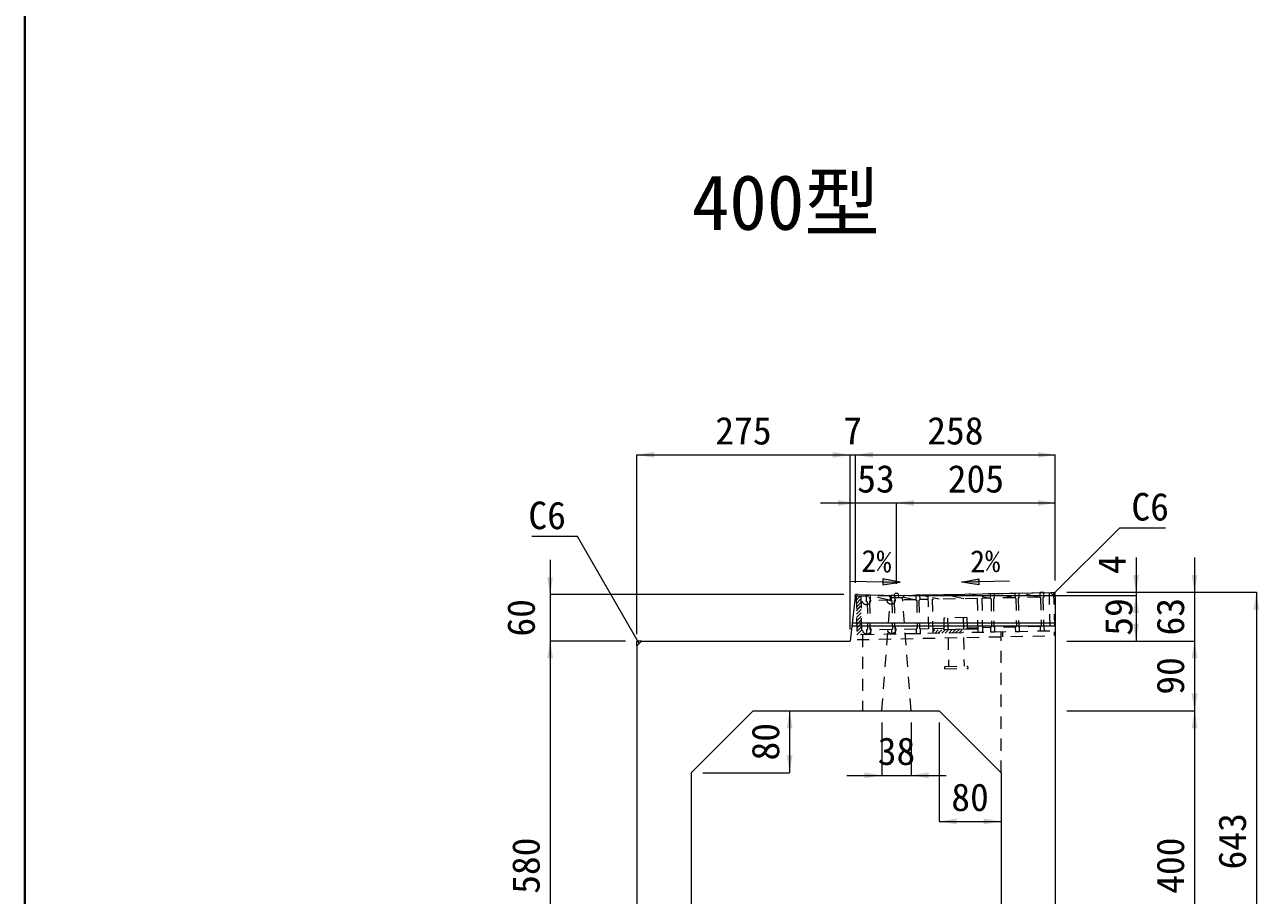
# Model space of a CAD drawing. Units: millimetres at full size; some dimension numbers follow another scale. Extents: x -3301 to 90699, y 107523 to 139162.
# Drawn here: x 12824 to 14418, y 130864 to 131988 of the extents above; entities that cross this region are included whole.
import ezdxf
from ezdxf.enums import TextEntityAlignment as Align

# ---------------------------------------------------------------- set-up
doc = ezdxf.new("R2010")
doc.units = ezdxf.units.MM
doc.header["$LTSCALE"] = 21
doc.header["$PDMODE"] = 32
doc.header["$PDSIZE"] = 10.5
doc.linetypes.add('USER1', pattern=[1.35, 0.75, -0.6])
for name, color, linetype, lineweight in [('0_2', 7, 'USER1', 9), ('図枠', 7, 'Continuous', 5), ('寸法線', 7, 'Continuous', 9), ('引出線', 4, 'Continuous', 9), ('本体', 2, 'Continuous', 9), ('補助線', 8, 'Continuous', 13), ('ｸﾞﾚｰﾁﾝｸﾞ', 7, 'USER1', 9)]:
    doc.layers.add(name, color=color, linetype=linetype, lineweight=lineweight)
doc.styles.add('ＭＳ ゴシック', font='')
doc.styles.get('ＭＳ ゴシック').set_extended_font_data('MS Gothic')

# ---------------------------------------------------------------- blocks, each defined once
blk = doc.blocks.new('filled_arrow')
at = {"color": 0, "linetype": 'Continuous', "lineweight": -2}
blk.add_solid([(7.5, 1.25), (0, 0), (7.5, -1.25)], dxfattribs=at)

msp = doc.modelspace()

# ---------------------------------------------------------------- hatches: boundary and pattern name
at = {"layer": '引出線'}
for points in [[(13931.98, 131272.35), (13931.83, 131264.86), (13954.4, 131268.15)], [(14055.64, 131272.35), (14055.79, 131264.86), (14033.22, 131268.15)]]:
    msp.add_hatch(color=256, dxfattribs=at).paths.add_polyline_path(points)
at = {"layer": 'ｸﾞﾚｰﾁﾝｸﾞ'}
h = msp.add_hatch(dxfattribs=at)
h.set_pattern_fill('USER', color=256, style=0, pattern_type=2)
h.set_pattern_definition([(46.14576, (13417.36, 130873.29), (-2.28951, 2.19972), [75, -60])])
h.paths.add_polyline_path([(13897.44, 131249.95), (13903.44, 131250.07), (13904.44, 131200.08), (13898.44, 131199.96)])
h = msp.add_hatch(dxfattribs=at)
h.set_pattern_fill('USER', color=256, style=0, pattern_type=2)
h.set_pattern_definition([(46.14576, (13490.85, 130874.76), (-2.28951, 2.19972), [75, -60])])
h.paths.add_polyline_path([(13996.92, 131201.93), (13996.83, 131206.43), (14035.32, 131207.2), (14050.32, 131207.5), (14054.82, 131207.59), (14054.91, 131203.09), (14035.41, 131202.7)])

# ---------------------------------------------------------------- linework, layer by layer
at = {"layer": '0_2'}
for p, q in [((13939.01, 131251.2), (13941.82, 131248.15)), ((13960, 131251.2), (13957.19, 131248.15)), ((13930.51, 131102.05), (13941.83, 131248.15)), ((13941.82, 131248.15), (13957.19, 131248.15)), ((13968.51, 131102.05), (13957.19, 131248.15))]:
    msp.add_line(p, q, dxfattribs=at)
at = {"layer": '図枠', "lineweight": 40}
msp.add_line((12824.21, 128499.01), (12824.21, 135424.01), dxfattribs=at)
at = {"layer": '寸法線'}
for p, q in [((13614.51, 131432.46), (13889.51, 131432.46)), ((13614.51, 131201.05), (13614.51, 131432.46)), ((13844.51, 131432.46), (13941.51, 131432.46)), ((13889.51, 131207.05), (13889.51, 131432.46)), ((13889.51, 131207.05), (13889.51, 131432.46)), ((13896.51, 131267.05), (13896.51, 131432.46)), ((13896.51, 131432.46), (14154.51, 131432.46)), ((13896.51, 131267.05), (13896.51, 131432.46)), ((14154.51, 131270.09), (14154.51, 131432.46)), ((13851.51, 131370.36), (13994.51, 131370.36)), ((13896.51, 131267.05), (13896.51, 131370.36)), ((13949.51, 131265.95), (13949.51, 131370.36)), ((13949.51, 131370.36), (14154.51, 131370.36)), ((13949.51, 131265.95), (13949.51, 131370.36)), ((14154.51, 131270.05), (14154.51, 131370.36)), ((14258.75, 131300.05), (14258.75, 131205.95)), ((14334.22, 131300.05), (14334.22, 131147.05)), ((13502.39, 131297.05), (13502.39, 131147.05)), ((13881.51, 131252.05), (13502.39, 131252.05)), ((13964.51, 131250.95), (14258.75, 131250.95)), ((13964.51, 131250.95), (14258.75, 131250.95)), ((14169.51, 131255.05), (14258.75, 131255.05)), ((14169.51, 131255.05), (14334.22, 131255.05)), ((14169.51, 131255.05), (14414.08, 131255.05)), ((14258.75, 131250.95), (14258.75, 131192.05)), ((14414.08, 131255.05), (14414.08, 130612.05)), ((13599.51, 131192.05), (13502.39, 131192.05)), ((13502.39, 131192.05), (13502.39, 130612.05)), ((13599.51, 131192.05), (13502.39, 131192.05)), ((14169.51, 131192.05), (14258.75, 131192.05)), ((14169.51, 131192.05), (14334.22, 131192.05)), ((14169.51, 131192.05), (14334.22, 131192.05)), ((14334.22, 131192.05), (14334.22, 131102.05)), ((13779.51, 131102.05), (13811.59, 131102.05)), ((13811.59, 131102.05), (13811.59, 131022.05)), ((14169.51, 131102.05), (14334.22, 131102.05)), ((14169.51, 131102.05), (14334.22, 131102.05)), ((14334.22, 131102.05), (14334.22, 130702.05)), ((13930.51, 131087.05), (13930.51, 131018.67)), ((13968.51, 131087.05), (13968.51, 131018.67)), ((14004.51, 131087.05), (14004.51, 130959.2)), ((13699.51, 131022.05), (13811.59, 131022.05)), ((13885.51, 131018.67), (14013.51, 131018.67)), ((14084.51, 131007.05), (14084.51, 130959.2)), ((14004.51, 130959.2), (14084.51, 130959.2))]:
    msp.add_line(p, q, dxfattribs=at)
at = {"layer": '引出線'}
for p, q in [((13890.29, 131269.4), (13952.39, 131268.15)), ((14095.33, 131269.4), (14033.22, 131268.15))]:
    msp.add_line(p, q, dxfattribs=at)
for points in [[(14151.51, 131252.03), (14237.76, 131338.28), (14296.92, 131338.28)], [(13617.51, 131189.11), (13537.81, 131327.14), (13478.65, 131327.14)]]:
    msp.add_lwpolyline(points, dxfattribs=at)
at = {"layer": '引出線', "lineweight": 13}
for points in [[(13931.98, 131272.35), (13931.83, 131264.86), (13954.4, 131268.15)], [(14055.64, 131272.35), (14055.79, 131264.86), (14033.22, 131268.15)]]:
    msp.add_lwpolyline(points, close=True, dxfattribs=at)
at = {"layer": '本体', "lineweight": 13}
for p, q in [((13899.23, 131251.99), (13949.51, 131250.95)), ((13949.51, 131250.95), (14148.51, 131254.93)), ((14148.51, 131254.93), (14154.51, 131249.05)), ((13896.19, 131249.34), (13889.51, 131192.05)), ((14154.51, 131249.05), (14154.51, 130632.05)), ((13614.51, 131186.05), (13620.51, 131192.05)), ((13620.51, 131192.05), (13889.51, 131192.05)), ((13614.51, 131186.05), (13614.51, 130632.05)), ((13684.51, 131022.05), (13764.51, 131102.05)), ((13764.51, 131102.05), (14004.51, 131102.05)), ((14004.51, 131102.05), (14084.51, 131022.05)), ((13684.51, 131022.05), (13684.51, 130796.09)), ((14084.51, 131022.05), (14084.51, 130796.09))]:
    msp.add_line(p, q, dxfattribs=at)
at = {"layer": '本体', "color": 4}
for p, q in [((14154.51, 131211.09), (13891.73, 131211.09)), ((14154.51, 131215.09), (13892.2, 131215.09))]:
    msp.add_line(p, q, dxfattribs=at)
at = {"layer": '本体', "linetype": 'USER1'}
for p, q in [((14084.51, 131022.05), (14084.51, 131203.68)), ((13905.44, 131200.1), (13905.44, 131102.05))]:
    msp.add_line(p, q, dxfattribs=at)
at = {"layer": '本体', "lineweight": 13}
msp.add_arc((13899.17, 131248.99), 3, 88.81101, 173.34557, dxfattribs=at)
at = {"layer": '補助線'}
for p, q in [((13896.19, 131249.34), (13896.51, 131252.05)), ((13899.23, 131251.99), (13896.51, 131252.05)), ((14148.51, 131254.93), (14154.51, 131255.05)), ((14154.51, 131249.05), (14154.51, 131255.05)), ((13614.51, 131186.05), (13614.51, 131192.05)), ((13620.51, 131192.05), (13614.51, 131192.05))]:
    msp.add_line(p, q, dxfattribs=at)
msp.add_circle((13949.51, 131250.95), 3, dxfattribs=at)
at = {"layer": 'ｸﾞﾚｰﾁﾝｸﾞ'}
for p, q in [((13897.44, 131249.95), (14152.39, 131255.05)), ((13947.43, 131250.95), (13942.43, 131250.85)), ((13947.43, 131250.95), (13942.43, 131250.85)), ((13947.43, 131250.95), (13942.43, 131250.85)), ((13942.55, 131244.85), (13942.43, 131250.85)), ((13942.43, 131250.85), (13942.55, 131244.85)), ((13942.43, 131250.85), (13942.55, 131244.85)), ((13942.43, 131250.85), (13942.55, 131244.85)), ((13942.43, 131250.85), (13942.55, 131244.85)), ((13942.43, 131250.85), (13942.55, 131244.85)), ((13942.43, 131250.85), (13942.55, 131244.85)), ((13972.54, 131245.45), (13947.43, 131250.95)), ((13947.43, 131250.95), (13947.55, 131244.95)), ((13947.43, 131250.95), (13947.55, 131244.95)), ((13947.43, 131250.95), (13947.55, 131244.95)), ((13979.42, 131251.59), (13974.42, 131251.49)), ((13979.42, 131251.59), (13974.42, 131251.49)), ((13979.42, 131251.59), (13974.42, 131251.49)), ((13974.42, 131251.49), (13974.54, 131245.49)), ((13974.42, 131251.49), (13974.54, 131245.49)), ((13974.42, 131251.49), (13974.54, 131245.49)), ((13989.97, 131249.28), (13979.42, 131251.59)), ((13979.42, 131251.59), (13979.54, 131245.59)), ((13979.42, 131251.59), (13979.54, 131245.59)), ((13979.42, 131251.59), (13979.54, 131245.59)), ((13989.92, 131251.8), (13990.92, 131201.81)), ((13996.92, 131201.93), (13995.92, 131251.92)), ((14036.53, 131246.73), (14011.42, 131252.23)), ((14053.96, 131250.56), (14043.41, 131252.87)), ((14054.91, 131203.09), (14053.91, 131253.08)), ((14060.91, 131203.21), (14059.91, 131253.2)), ((14070.4, 131253.41), (14070.52, 131247.41)), ((14070.4, 131253.41), (14070.52, 131247.41)), ((14070.4, 131253.41), (14070.52, 131247.41)), ((14075.4, 131253.51), (14075.52, 131247.51)), ((14075.4, 131253.51), (14075.52, 131247.51)), ((14075.4, 131253.51), (14075.52, 131247.51)), ((14100.52, 131248.01), (14075.4, 131253.51)), ((14102.4, 131254.05), (14102.52, 131248.05)), ((14102.4, 131254.05), (14102.52, 131248.05)), ((14102.4, 131254.05), (14102.52, 131248.05)), ((14107.4, 131254.15), (14107.52, 131248.15)), ((14107.4, 131254.15), (14107.52, 131248.15)), ((14107.4, 131254.15), (14107.52, 131248.15)), ((14132.51, 131248.65), (14107.4, 131254.15)), ((14139.39, 131254.79), (14134.39, 131254.69)), ((14139.39, 131254.79), (14134.39, 131254.69)), ((14139.39, 131254.79), (14134.39, 131254.69)), ((14134.39, 131254.69), (14134.51, 131248.69)), ((14134.39, 131254.69), (14134.51, 131248.69)), ((14134.39, 131254.69), (14134.51, 131248.69)), ((14139.39, 131254.79), (14139.51, 131248.79)), ((14139.39, 131254.79), (14139.51, 131248.79)), ((14139.39, 131254.79), (14139.51, 131248.79)), ((14146.39, 131254.93), (14147.39, 131204.94)), ((14152.39, 131255.05), (14153.51, 131199.06)), ((13897.44, 131249.95), (13898.56, 131193.96)), ((13903.44, 131250.07), (13904.56, 131194.08)), ((13914.32, 131250.29), (13909.32, 131250.19)), ((13914.32, 131250.29), (13909.32, 131250.19)), ((13914.32, 131250.29), (13909.32, 131250.19)), ((13910.44, 131250.21), (13910.56, 131244.21)), ((13910.56, 131244.21), (13911.58, 131243.23)), ((13910.56, 131244.21), (13911.58, 131243.23)), ((13910.56, 131244.21), (13911.58, 131243.23)), ((13911.58, 131243.23), (13912.3, 131207.24)), ((13911.58, 131243.23), (13912.3, 131207.24)), ((13911.58, 131243.23), (13912.3, 131207.24)), ((13915.56, 131244.31), (13914.58, 131243.29)), ((13915.56, 131244.31), (13914.58, 131243.29)), ((13915.56, 131244.31), (13914.58, 131243.29)), ((13914.58, 131243.29), (13915.3, 131207.3)), ((13914.58, 131243.29), (13915.3, 131207.3)), ((13914.58, 131243.29), (13915.3, 131207.3)), ((13915.44, 131250.31), (13915.56, 131244.31)), ((13915.44, 131250.31), (13915.56, 131244.31)), ((13915.44, 131250.31), (13915.56, 131244.31)), ((13940.55, 131244.81), (13915.44, 131250.31)), ((13942.55, 131244.85), (13915.56, 131244.31)), ((13942.55, 131244.85), (13943.57, 131243.87)), ((13942.55, 131244.85), (13943.57, 131243.87)), ((13942.55, 131244.85), (13943.57, 131243.87)), ((13943.57, 131243.87), (13944.29, 131207.88)), ((13943.57, 131243.87), (13944.29, 131207.88)), ((13943.57, 131243.87), (13944.29, 131207.88)), ((13947.55, 131244.95), (13946.57, 131243.93)), ((13947.55, 131244.95), (13946.57, 131243.93)), ((13947.55, 131244.95), (13946.57, 131243.93)), ((13946.57, 131243.93), (13947.29, 131207.94)), ((13946.57, 131243.93), (13947.29, 131207.94)), ((13946.57, 131243.93), (13947.29, 131207.94)), ((13974.54, 131245.49), (13947.55, 131244.95)), ((13974.54, 131245.49), (13975.56, 131244.51)), ((13974.54, 131245.49), (13975.56, 131244.51)), ((13974.54, 131245.49), (13975.56, 131244.51)), ((13975.56, 131244.51), (13976.28, 131208.52)), ((13975.56, 131244.51), (13976.28, 131208.52)), ((13975.56, 131244.51), (13976.28, 131208.52)), ((13979.54, 131245.59), (13978.56, 131244.57)), ((13979.54, 131245.59), (13978.56, 131244.57)), ((13979.54, 131245.59), (13978.56, 131244.57)), ((13978.56, 131244.57), (13979.28, 131208.58)), ((13978.56, 131244.57), (13979.28, 131208.58)), ((13978.56, 131244.57), (13979.28, 131208.58)), ((13990.04, 131245.8), (13979.54, 131245.59)), ((14004.54, 131246.09), (13996, 131247.96)), ((14054.03, 131247.08), (13996.04, 131245.92)), ((14068.53, 131247.37), (14059.99, 131249.24)), ((14070.52, 131247.41), (14060.03, 131247.2)), ((14070.52, 131247.41), (14071.54, 131246.43)), ((14070.52, 131247.41), (14071.54, 131246.43)), ((14070.52, 131247.41), (14071.54, 131246.43)), ((14071.54, 131246.43), (14072.26, 131210.44)), ((14071.54, 131246.43), (14072.26, 131210.44)), ((14071.54, 131246.43), (14072.26, 131210.44)), ((14075.52, 131247.51), (14074.54, 131246.49)), ((14075.52, 131247.51), (14074.54, 131246.49)), ((14075.52, 131247.51), (14074.54, 131246.49)), ((14074.54, 131246.49), (14075.26, 131210.5)), ((14074.54, 131246.49), (14075.26, 131210.5)), ((14074.54, 131246.49), (14075.26, 131210.5)), ((14102.52, 131248.05), (14075.52, 131247.51)), ((14102.52, 131248.05), (14103.54, 131247.07)), ((14102.52, 131248.05), (14103.54, 131247.07)), ((14102.52, 131248.05), (14103.54, 131247.07)), ((14103.54, 131247.07), (14104.26, 131211.08)), ((14103.54, 131247.07), (14104.26, 131211.08)), ((14103.54, 131247.07), (14104.26, 131211.08)), ((14107.52, 131248.15), (14106.54, 131247.13)), ((14107.52, 131248.15), (14106.54, 131247.13)), ((14107.52, 131248.15), (14106.54, 131247.13)), ((14106.54, 131247.13), (14107.26, 131211.14)), ((14106.54, 131247.13), (14107.26, 131211.14)), ((14106.54, 131247.13), (14107.26, 131211.14)), ((14134.51, 131248.69), (14107.52, 131248.15)), ((14134.51, 131248.69), (14135.53, 131247.71)), ((14134.51, 131248.69), (14135.53, 131247.71)), ((14134.51, 131248.69), (14135.53, 131247.71)), ((14135.53, 131247.71), (14136.25, 131211.72)), ((14135.53, 131247.71), (14136.25, 131211.72)), ((14135.53, 131247.71), (14136.25, 131211.72)), ((14139.51, 131248.79), (14138.53, 131247.77)), ((14139.51, 131248.79), (14138.53, 131247.77)), ((14139.51, 131248.79), (14138.53, 131247.77)), ((14138.53, 131247.77), (14139.25, 131211.78)), ((14138.53, 131247.77), (14139.25, 131211.78)), ((14138.53, 131247.77), (14139.25, 131211.78)), ((14040.52, 131222.3), (14010.53, 131221.7)), ((14010.53, 131221.7), (14010.83, 131206.71)), ((14015.53, 131221.8), (14015.83, 131206.81)), ((14035.52, 131222.2), (14035.82, 131207.21)), ((14040.52, 131222.3), (14040.82, 131207.31)), ((14147.39, 131204.94), (13898.44, 131199.96)), ((13911.32, 131206.22), (13912.3, 131207.24)), ((13911.32, 131206.22), (13912.3, 131207.24)), ((13911.32, 131206.22), (13912.3, 131207.24)), ((13911.44, 131200.22), (13911.32, 131206.22)), ((13911.44, 131200.22), (13911.32, 131206.22)), ((13911.44, 131200.22), (13911.32, 131206.22)), ((13911.44, 131200.22), (13911.32, 131206.22)), ((13911.44, 131200.22), (13911.32, 131206.22)), ((13911.44, 131200.22), (13911.32, 131206.22)), ((13916.32, 131206.32), (13915.3, 131207.3)), ((13916.32, 131206.32), (13915.3, 131207.3)), ((13916.32, 131206.32), (13915.3, 131207.3)), ((13943.31, 131206.86), (13916.32, 131206.32)), ((13916.44, 131200.32), (13916.32, 131206.32)), ((13916.44, 131200.32), (13916.32, 131206.32)), ((13916.44, 131200.32), (13916.32, 131206.32)), ((13943.31, 131206.86), (13944.29, 131207.88)), ((13943.31, 131206.86), (13944.29, 131207.88)), ((13943.31, 131206.86), (13944.29, 131207.88)), ((13943.43, 131200.86), (13943.31, 131206.86)), ((13943.43, 131200.86), (13943.31, 131206.86)), ((13943.43, 131200.86), (13943.31, 131206.86)), ((13943.43, 131200.86), (13943.31, 131206.86)), ((13943.43, 131200.86), (13943.31, 131206.86)), ((13943.43, 131200.86), (13943.31, 131206.86)), ((13948.31, 131206.96), (13947.29, 131207.94)), ((13948.31, 131206.96), (13947.29, 131207.94)), ((13948.31, 131206.96), (13947.29, 131207.94)), ((13975.3, 131207.5), (13948.31, 131206.96)), ((13948.43, 131200.96), (13948.31, 131206.96)), ((13948.43, 131200.96), (13948.31, 131206.96)), ((13948.43, 131200.96), (13948.31, 131206.96)), ((13975.3, 131207.5), (13976.28, 131208.52)), ((13975.3, 131207.5), (13976.28, 131208.52)), ((13975.3, 131207.5), (13976.28, 131208.52)), ((13975.42, 131201.5), (13975.3, 131207.5)), ((13975.42, 131201.5), (13975.3, 131207.5)), ((13975.42, 131201.5), (13975.3, 131207.5)), ((13980.3, 131207.6), (13979.28, 131208.58)), ((13980.3, 131207.6), (13979.28, 131208.58)), ((13980.3, 131207.6), (13979.28, 131208.58)), ((13990.8, 131207.81), (13980.3, 131207.6)), ((13980.42, 131201.6), (13980.3, 131207.6)), ((13980.42, 131201.6), (13980.3, 131207.6)), ((13980.42, 131201.6), (13980.3, 131207.6)), ((14010.8, 131208.21), (13996.8, 131207.93)), ((14054.82, 131207.59), (13996.83, 131206.43)), ((14040.82, 131207.31), (14010.83, 131206.71)), ((14054.79, 131209.09), (14040.79, 131208.81)), ((14071.28, 131209.42), (14060.79, 131209.21)), ((14071.28, 131209.42), (14072.26, 131210.44)), ((14071.28, 131209.42), (14072.26, 131210.44)), ((14071.28, 131209.42), (14072.26, 131210.44)), ((14071.4, 131203.42), (14071.28, 131209.42)), ((14071.4, 131203.42), (14071.28, 131209.42)), ((14071.4, 131203.42), (14071.28, 131209.42)), ((14076.4, 131203.52), (14071.4, 131203.42)), ((14076.4, 131203.52), (14071.4, 131203.42)), ((14076.4, 131203.52), (14071.4, 131203.42)), ((14076.28, 131209.52), (14075.26, 131210.5)), ((14076.28, 131209.52), (14075.26, 131210.5)), ((14076.28, 131209.52), (14075.26, 131210.5)), ((14103.28, 131210.06), (14076.28, 131209.52)), ((14076.4, 131203.52), (14076.28, 131209.52)), ((14076.4, 131203.52), (14076.28, 131209.52)), ((14076.4, 131203.52), (14076.28, 131209.52)), ((14086.4, 131203.72), (14086.52, 131197.72)), ((14103.28, 131210.06), (14104.26, 131211.08)), ((14103.28, 131210.06), (14104.26, 131211.08)), ((14103.28, 131210.06), (14104.26, 131211.08)), ((14103.4, 131204.06), (14103.28, 131210.06)), ((14103.4, 131204.06), (14103.28, 131210.06)), ((14103.4, 131204.06), (14103.28, 131210.06)), ((14108.4, 131204.16), (14103.4, 131204.06)), ((14108.4, 131204.16), (14103.4, 131204.06)), ((14108.4, 131204.16), (14103.4, 131204.06)), ((14108.28, 131210.16), (14107.26, 131211.14)), ((14108.28, 131210.16), (14107.26, 131211.14)), ((14108.28, 131210.16), (14107.26, 131211.14)), ((14135.27, 131210.7), (14108.28, 131210.16)), ((14108.4, 131204.16), (14108.28, 131210.16)), ((14108.4, 131204.16), (14108.28, 131210.16)), ((14108.4, 131204.16), (14108.28, 131210.16)), ((14135.27, 131210.7), (14136.25, 131211.72)), ((14135.27, 131210.7), (14136.25, 131211.72)), ((14135.27, 131210.7), (14136.25, 131211.72)), ((14135.39, 131204.7), (14135.27, 131210.7)), ((14135.39, 131204.7), (14135.27, 131210.7)), ((14135.39, 131204.7), (14135.27, 131210.7)), ((14140.39, 131204.8), (14135.39, 131204.7)), ((14140.39, 131204.8), (14135.39, 131204.7)), ((14140.39, 131204.8), (14135.39, 131204.7)), ((14140.27, 131210.8), (14139.25, 131211.78)), ((14140.27, 131210.8), (14139.25, 131211.78)), ((14140.27, 131210.8), (14139.25, 131211.78)), ((14140.39, 131204.8), (14140.27, 131210.8)), ((14140.39, 131204.8), (14140.27, 131210.8)), ((14140.39, 131204.8), (14140.27, 131210.8)), ((14153.51, 131199.06), (14153.41, 131204.06)), ((13898.56, 131193.96), (14153.51, 131199.06)), ((13916.44, 131200.32), (13911.44, 131200.22)), ((13916.44, 131200.32), (13911.44, 131200.22)), ((13916.44, 131200.32), (13911.44, 131200.22)), ((13948.43, 131200.96), (13943.43, 131200.86)), ((13948.43, 131200.96), (13943.43, 131200.86)), ((13948.43, 131200.96), (13943.43, 131200.86)), ((13980.42, 131201.6), (13975.42, 131201.5)), ((13980.42, 131201.6), (13975.42, 131201.5)), ((13980.42, 131201.6), (13975.42, 131201.5)), ((14016.04, 131196.31), (14016.78, 131159.32)), ((14036.03, 131196.71), (14036.77, 131159.72)), ((14011.78, 131159.22), (14041.77, 131159.82)), ((14011.84, 131156.22), (14011.78, 131159.22)), ((14011.84, 131156.22), (14041.83, 131156.82)), ((14041.83, 131156.82), (14041.77, 131159.82))]:
    msp.add_line(p, q, dxfattribs=at)
for p in [(13910.56, 131244.21), (13942.55, 131244.85), (13911.32, 131206.22), (13943.31, 131206.86)]:
    msp.add_point(p, dxfattribs=at)

# ---------------------------------------------------------------- block references
at = {"layer": '寸法線', "xscale": 3, "yscale": 3}
for p in [(13614.51, 131432.46), (13896.51, 131432.46), (13896.51, 131432.46), (13949.51, 131370.36), (13949.51, 131370.36), (13968.51, 131018.67), (14004.51, 130959.2)]:
    msp.add_blockref('filled_arrow', p, dxfattribs=at)
for p, rotation in [((13889.51, 131432.46), 180), ((13889.51, 131432.46), 180), ((14154.51, 131432.46), 180), ((13896.51, 131370.36), 180), ((14154.51, 131370.36), 180), ((13502.39, 131252.05), 90), ((14258.75, 131255.05), 90), ((14334.22, 131255.05), 90), ((14258.75, 131250.95), 270), ((14414.08, 131255.05), 270), ((14258.75, 131192.05), 90), ((13502.39, 131192.05), 270), ((13502.39, 131192.05), 270), ((14334.22, 131192.05), 270), ((14334.22, 131192.05), 270), ((14334.22, 131102.05), 90), ((13811.59, 131102.05), 270), ((14334.22, 131102.05), 270), ((13811.59, 131022.05), 90), ((13930.51, 131018.67), 180), ((14084.51, 130959.2), 180)]:
    msp.add_blockref('filled_arrow', p, dxfattribs=dict(at, rotation=rotation))
at = {"layer": '引出線', "xscale": 0.12, "yscale": 0.12}
for p, rotation in [((14151.51, 131252.03), 45), ((13617.51, 131189.11), 120)]:
    msp.add_blockref('filled_arrow', p, dxfattribs=dict(at, rotation=rotation))

# ---------------------------------------------------------------- texts
at = {"layer": '0_2', "style": 'ＭＳ ゴシック'}
msp.add_text('400型', height=71.21, dxfattribs=at).set_placement((13685.25, 131701.61), align=Align.BOTTOM_LEFT)
at = {"layer": '寸法線', "style": 'ＭＳ ゴシック'}
for s, p in [('275', (13752.01, 131463.71)), ('7', (13893.01, 131463.71)), ('258', (14025.51, 131463.71)), ('53', (13923.01, 131401.61)), ('205', (14052.01, 131401.61)), ('38', (13949.51, 131049.92)), ('80', (14044.51, 130990.45))]:
    msp.add_text(s, height=35.6, dxfattribs=at).set_placement(p, align=Align.MIDDLE_CENTER)
for s, p in [('4', (14227.5, 131290.73)), ('60', (13464.89, 131222.05)), ('59', (14236.25, 131223.18)), ('63', (14302.97, 131223.55)), ('90', (14302.97, 131147.05)), ('80', (13780.34, 131062.05)), ('643', (14382.83, 130933.55)), ('580', (13471.14, 130902.05)), ('400', (14302.97, 130902.05))]:
    msp.add_text(s, height=35.6, rotation=90, dxfattribs=at).set_placement(p, align=Align.MIDDLE_CENTER)
at = {"layer": '引出線', "style": 'ＭＳ ゴシック'}
msp.add_text('C6', height=35.6, dxfattribs=at).set_placement((14252.76, 131383.28), align=Align.TOP_LEFT)
msp.add_text('C6', height=35.6, dxfattribs=at).set_placement((13522.81, 131372.14), align=Align.TOP_RIGHT)
for rotation, p in [(359, (13923.62, 131295.28)), (1, (14064, 131295.28))]:
    msp.add_text('2%', height=28.48, rotation=rotation, dxfattribs=at).set_placement(p, align=Align.MIDDLE_CENTER)

doc.saveas('drawing.dxf')
